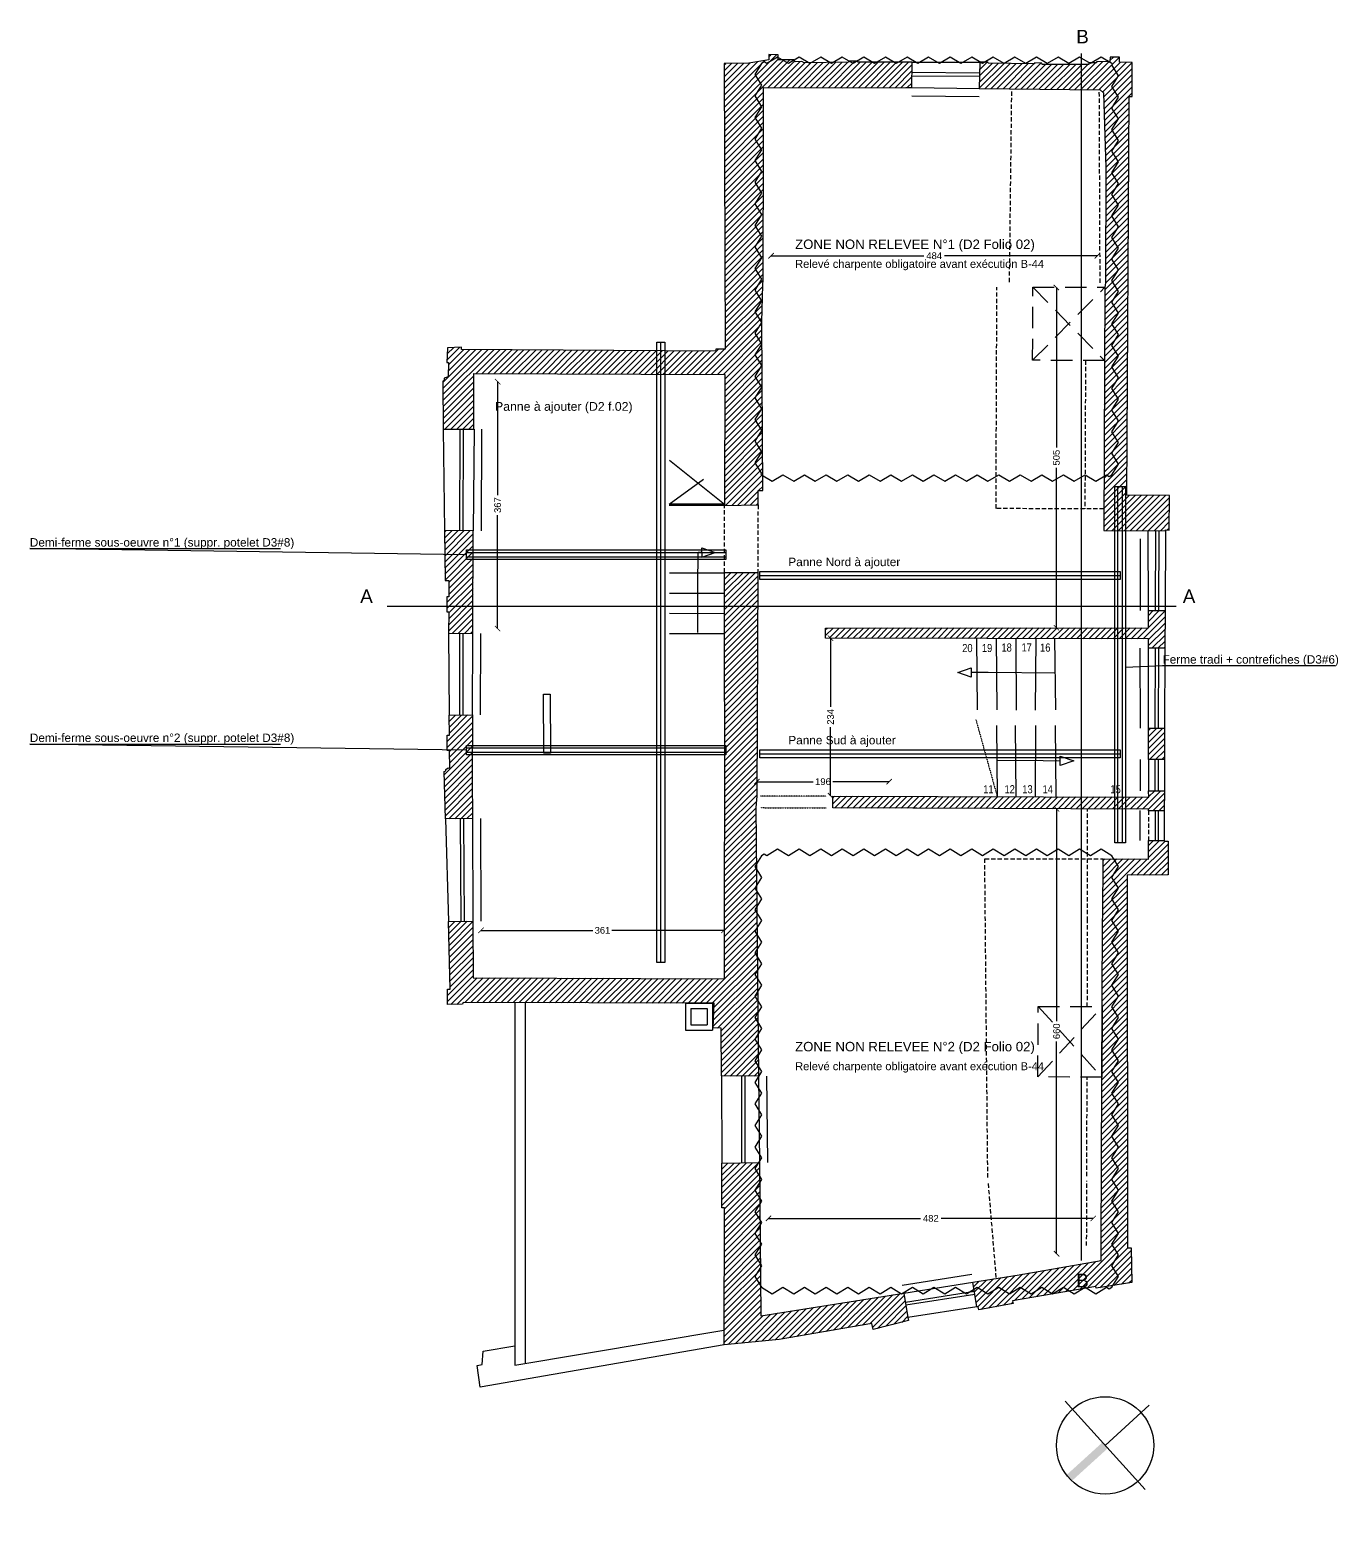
# Model space of a CAD drawing. Header units: centimetres. Extents: x 7920 to 12150, y 406 to 2780.
# Drawn here: x 7920 to 9860, y 406 to 2619 of the extents above; entities that cross this region are included whole.
import ezdxf

# ---------------------------------------------------------------- set-up
doc = ezdxf.new("R2010")
doc.units = ezdxf.units.CM
for name, pattern in [('CACHE', [9.525, 6.35, -3.175]), ('CACHE2', [0.1875, 0.125, -0.0625]), ('HIDDEN', [0.63, 0.28, -0.35])]:
    doc.linetypes.add(name, pattern=pattern)
for name, color, linetype in [('010_mur', 8, 'Continuous'), ('030_menuiserie', 9, 'Continuous'), ('070_trait-fin', 9, 'Continuous'), ('075_cotation', 9, 'Continuous'), ('STRUCT-FONDATIONS', 1, 'Continuous'), ('STRUCT-FRANGEMENTS', 1, 'Continuous'), ('STRUCT-HYP-D19', 6, 'Continuous'), ('STRUCT-RENFORTS', 5, 'Continuous')]:
    doc.layers.add(name, color=color, linetype=linetype)
doc.styles.add('ARIAL', font='arial.ttf')
doc.styles.add('clem', font='swissc.ttf')
doc.styles.get("Standard").update_dxf_attribs({"font": 'arial.ttf'})
doc.dimstyles.get("Standard").update_dxf_attribs({"dimtxt": 10, "dimasz": 8, "dimexe": 50, "dimexo": 20, "dimgap": 4, "dimtad": 1, "dimdec": 0, "dimrnd": 0.5, "dimzin": 9, "dimtxsty": 'Standard', "dimblk": 'ARCHTICK', "dimcen": 0, "dimse1": 1, "dimse2": 1, "dimclrd": 4, "dimclre": 4, "dimclrt": 4, "dimazin": 3, "dimtfac": 1, "dimtdec": 0, "dimtmove": 2, "dimatfit": 3, "dimldrblk": 'NONE', "dimlwd": -1})
pattern_1 = [(45, (-10039.3726, -1173.628), (-4.490128, 4.490128), [])]

# ---------------------------------------------------------------- blocks, each defined once
blk = doc.blocks.new('_ArchTick')
at = {"color": 0, "linetype": 'ByBlock', "const_width": 0.15}
blk.add_lwpolyline([(-0.5, -0.5), (0.5, 0.5)], dxfattribs=at)
blk = doc.blocks.new('*D132')
at = {"layer": '075_cotation', "color": 4, "transparency": 16777216}
for p, q in [((9442.5, 2236.8), (9442.5, 1999.6)), ((9442.5, 1732.2), (9442.5, 1969.4))]:
    blk.add_line(p, q, dxfattribs=at)
at = {"layer": 'Defpoints', "color": 0, "transparency": 16777216}
for p in [(9507.3, 2236.8), (9442.5, 1732.2), (9566.5, 1732.2)]:
    blk.add_point(p, dxfattribs=at)
at = {"layer": '075_cotation', "color": 4, "transparency": 16777216, "xscale": 8, "yscale": 8, "zscale": 8}
for p, rotation in [((9442.5, 2236.8), 90), ((9442.5, 1732.2), 270)]:
    blk.add_blockref('_ArchTick', p, dxfattribs=dict(at, rotation=rotation))
at = {"layer": '075_cotation', "color": 4, "transparency": 16777216, "insert": (9442.5, 1984.5), "char_height": 10, "attachment_point": 5, "rotation": 90, "style": 'ARIAL'}
blk.add_mtext('\\A1;505', dxfattribs=at)
blk = doc.blocks.new('_None')
blk = doc.blocks.new('*D134')
at = {"layer": '075_cotation', "color": 4, "transparency": 16777216}
for p, q in [((9107.6, 1716.8), (9107.6, 1615.1)), ((9107.6, 1483.1), (9107.6, 1584.9))]:
    blk.add_line(p, q, dxfattribs=at)
at = {"layer": 'Defpoints', "color": 0, "transparency": 16777216}
for p in [(9136.4, 1716.8), (9107.6, 1483.1), (9136.4, 1483.1)]:
    blk.add_point(p, dxfattribs=at)
at = {"layer": '075_cotation', "color": 4, "transparency": 16777216, "xscale": 8, "yscale": 8, "zscale": 8}
for p, rotation in [((9107.6, 1716.8), 90), ((9107.6, 1483.1), 270)]:
    blk.add_blockref('_ArchTick', p, dxfattribs=dict(at, rotation=rotation))
at = {"layer": '075_cotation', "color": 4, "transparency": 16777216, "insert": (9107.6, 1600), "char_height": 10, "attachment_point": 5, "rotation": 90, "style": 'ARIAL'}
blk.add_mtext('\\A1;234', dxfattribs=at)
blk = doc.blocks.new('*D126')
at = {"layer": '075_cotation', "color": 4, "transparency": 16777216}
for p, q in [((9442.8, 1463.5), (9442.8, 1148.7)), ((9442.8, 803.8), (9442.8, 1118.6))]:
    blk.add_line(p, q, dxfattribs=at)
at = {"layer": 'Defpoints', "color": 0, "transparency": 16777216}
for p in [(9527.7, 1463.5), (9442.8, 803.8), (9496.9, 803.8)]:
    blk.add_point(p, dxfattribs=at)
at = {"layer": '075_cotation', "color": 4, "transparency": 16777216, "xscale": 8, "yscale": 8, "zscale": 8}
for p, rotation in [((9442.8, 1463.5), 90), ((9442.8, 803.8), 270)]:
    blk.add_blockref('_ArchTick', p, dxfattribs=dict(at, rotation=rotation))
at = {"layer": '075_cotation', "color": 4, "transparency": 16777216, "insert": (9442.8, 1133.7), "char_height": 10, "attachment_point": 5, "rotation": 90, "style": 'ARIAL'}
blk.add_mtext('\\A1;660', dxfattribs=at)
blk = doc.blocks.new('*D127')
at = {"layer": '075_cotation', "color": 4, "transparency": 16777216}
for p, q in [((9015.5, 856.2), (9241.1, 856.2)), ((9497.1, 856.2), (9271.5, 856.2))]:
    blk.add_line(p, q, dxfattribs=at)
at = {"layer": 'Defpoints', "color": 0, "transparency": 16777216}
for p in [(9497.1, 856.2), (9497.1, 851.8), (9015.5, 793.6)]:
    blk.add_point(p, dxfattribs=at)
at = {"layer": '075_cotation', "color": 4, "transparency": 16777216, "xscale": 8, "yscale": 8, "zscale": 8, "rotation": 180}
blk.add_blockref('_ArchTick', (9015.5, 856.2), dxfattribs=at)
at = {"layer": '075_cotation', "color": 4, "transparency": 16777216, "xscale": 8, "yscale": 8, "zscale": 8}
blk.add_blockref('_ArchTick', (9497.1, 856.2), dxfattribs=at)
at = {"layer": '075_cotation', "color": 4, "transparency": 16777216, "insert": (9256.3, 856.2), "char_height": 10, "attachment_point": 5, "style": 'ARIAL'}
blk.add_mtext('\\A1;482', dxfattribs=at)
blk = doc.blocks.new('*D128')
at = {"layer": '075_cotation', "color": 4, "transparency": 16777216}
for p, q in [((8589.1, 1283.4), (8755.2, 1283.4)), ((8949.5, 1283.4), (8783.4, 1283.4))]:
    blk.add_line(p, q, dxfattribs=at)
at = {"layer": 'Defpoints', "color": 0, "transparency": 16777216}
for p in [(8589.1, 1296.9), (8949.5, 1283.4), (8949.5, 1214.6)]:
    blk.add_point(p, dxfattribs=at)
at = {"layer": '075_cotation', "color": 4, "transparency": 16777216, "xscale": 8, "yscale": 8, "zscale": 8, "rotation": 180}
blk.add_blockref('_ArchTick', (8589.1, 1283.4), dxfattribs=at)
at = {"layer": '075_cotation', "color": 4, "transparency": 16777216, "xscale": 8, "yscale": 8, "zscale": 8}
blk.add_blockref('_ArchTick', (8949.5, 1283.4), dxfattribs=at)
at = {"layer": '075_cotation', "color": 4, "transparency": 16777216, "insert": (8769.3, 1283.4), "char_height": 10, "attachment_point": 5, "style": 'ARIAL'}
blk.add_mtext('\\A1;361', dxfattribs=at)
blk = doc.blocks.new('*D86')
at = {"layer": '075_cotation', "color": 4, "transparency": 16777216}
for p, q in [((8613.8, 2097.2), (8613.8, 1929.1)), ((8613.8, 1730.9), (8613.8, 1899))]:
    blk.add_line(p, q, dxfattribs=at)
at = {"layer": 'Defpoints', "color": 0, "transparency": 16777216}
for p in [(8613.8, 2097.2), (8637.5, 2097.2), (8590.7, 1730.9)]:
    blk.add_point(p, dxfattribs=at)
at = {"layer": '075_cotation', "color": 4, "transparency": 16777216, "xscale": 8, "yscale": 8, "zscale": 8}
for p, rotation in [((8613.8, 2097.2), 90), ((8613.8, 1730.9), 270)]:
    blk.add_blockref('_ArchTick', p, dxfattribs=dict(at, rotation=rotation))
at = {"layer": '075_cotation', "color": 4, "transparency": 16777216, "insert": (8613.8, 1914.1), "char_height": 10, "attachment_point": 5, "rotation": 90, "style": 'ARIAL'}
blk.add_mtext('\\A1;367', dxfattribs=at)
blk = doc.blocks.new('FL')
at = {"linetype": 'Continuous'}
for p, q in [((-5.5, 7), (-25.5, 0)), ((-5.5, -7), (-25.5, 0)), ((-5.5, 0), (-5.5, 7)), ((-5.5, 0), (0, 0)), ((-5.5, 0), (-5.5, -7))]:
    blk.add_line(p, q, dxfattribs=at)
blk = doc.blocks.new('R+1 Projet')
at = {"layer": '010_mur'}
h = blk.add_hatch(dxfattribs=at)
h.set_pattern_fill('ANSI31', color=4, scale=2)
h.set_pattern_definition(pattern_1)
h.paths.add_polyline_path([(-914.4, 1359.3), (-820.2, 1359.7), (-814.8, 1359.7), (-811.3, 1359.7), (-811, 1397.4), (-891.5, 1397.5), (-891.4, 1398.8), (-905.1, 1398.7), (-905.2, 1397.3), (-971.2, 1396.3), (-974.6, 1398.3), (-983.9, 1398.1), (-986.3, 1401), (-1009.5, 1400.9), (-1009.5, 1408.4), (-1023.3, 1408.6), (-1023.4, 1400.8), (-1053.2, 1395.9), (-1089.6, 1395.7), (-1087.9, 972), (-1102.2, 971.7), (-1102.4, 968.7), (-1479.1, 971.3), (-1479.2, 974.7), (-1500.1, 974), (-1500.8, 952.1), (-1498.5, 952.1), (-1498.8, 930.9), (-1504.8, 928.8), (-1505.1, 925.2), (-1507.1, 924.2), (-1506.2, 853.3), (-1461.1, 853.1), (-1460.8, 935.8), (-1088.7, 934.3), (-1088.9, 740), (-1039.4, 740.8), (-1039.3, 762), (-1032.2, 762), (-1033.7, 1012.5), (-1032.5, 1067.3), (-1031.9, 1074.7), (-1031.1, 1281.7), (-1031.1, 1359.8)])
h = blk.add_hatch(dxfattribs=at)
h.set_pattern_fill('ANSI31', color=4, scale=2)
h.set_pattern_definition(pattern_1)
h.paths.add_polyline_path([(-1462.6, 550.3), (-1462.3, 560.3), (-1461.7, 702.6), (-1504.5, 702.8), (-1503.6, 628.7), (-1498.2, 628.9), (-1498, 604.5), (-1500.9, 604.3), (-1500.9, 582.4), (-1498, 582.2), (-1498.5, 550.4)])
h.paths.add_polyline_path([(-1495.8, 22.7), (-1498.6, 123.1), (-1462.3, 123.3), (-1461.9, 39.5), (-1089.1, 38), (-1088.7, 445.4), (-1089.1, 452.5), (-1089, 640.8), (-1039.8, 640.6), (-1041.1, 309), (-1042.5, 291.8), (-1038.6, -106.6), (-1093.8, -106.1), (-1094.2, -35.3), (-1105.8, -35), (-1104.2, 1.7), (-1476.7, 3), (-1477.7, 0.1), (-1500, 0), (-1499.8, 22.4)])
h.paths.add_polyline_path([(-823.3, -428.3), (-817, -464.6), (-816, -469), (-868.6, -482.1), (-870.5, -473.3), (-1008, -496.9), (-1089.6, -504.8), (-1089, -301.8), (-1092.9, -301.8), (-1093.2, -235.6), (-1037.3, -234.6), (-1035.1, -462)])
h.paths.add_polyline_path([(-928.4, 308.7), (-460, 307.5), (-460.1, 316.8), (-436.7, 316.9), (-436.8, 287.2), (-460.1, 287.3), (-460.1, 289.7), (-803.9, 291.1), (-810, 290.9), (-928.4, 291.3)])
h.paths.add_polyline_path([(-436.3, 409.6), (-436.5, 363.1), (-460.1, 363.1), (-460.2, 409.7)])
h.paths.add_polyline_path([(-460.3, 542.2), (-939.2, 543.3), (-939.1, 558.2), (-460.3, 558.6), (-460.3, 584), (-435.6, 584), (-435.8, 528.1), (-460.3, 528.2)])
h.paths.add_polyline_path([(-698.3, 1397.3), (-710.6, 1397.4), (-711.3, 1358.5), (-531.9, 1356.4), (-527, 1351.8), (-523.4, 1240.7), (-524.1, 1070.4), (-525.1, 1063.2), (-526.5, 702.7), (-435.1, 702.3), (-435.1, 703.8), (-429.6, 703.5), (-429.3, 754.8), (-492.4, 755.3), (-488.7, 1346.4), (-484.5, 1346.4), (-484.3, 1397.1), (-503.3, 1397.5), (-503.4, 1405.1), (-517.1, 1405), (-517.6, 1398.6), (-537.2, 1398.2), (-537.3, 1396.4), (-548.6, 1396.5), (-548.6, 1394.2), (-618, 1394), (-618.3, 1396.1), (-629.3, 1396.3), (-629.4, 1394.9), (-698.2, 1395.8)])
h.paths.add_polyline_path([(-1463.2, 335), (-1462.9, 275.5), (-1502.8, 275.4), (-1504.7, 345.4), (-1502.3, 346.5), (-1502.2, 348.3), (-1499.2, 350.7), (-1496.7, 350.6), (-1497.2, 376.5), (-1500.2, 376.6), (-1500.3, 399.1), (-1497, 399.3), (-1497.3, 428.9), (-1463.1, 429.3), (-1463.1, 427.4)])
h.paths.add_polyline_path([(-530.4, -354), (-528.5, 124.1), (-527.9, 131.5), (-527.5, 215.8), (-460.4, 215.6), (-460.3, 243.3), (-437, 243.2), (-437, 242.3), (-431.2, 242.2), (-431.2, 192.1), (-492, 191.6), (-491.6, -360.9), (-486.2, -360.9), (-485.1, -412.7), (-538, -421.1), (-538.6, -418.5), (-662, -439.5), (-661, -443.5), (-711.9, -453.2), (-713, -448.5), (-714.7, -448.7), (-720.8, -412), (-655.1, -401.6), (-530.5, -380)])
for points in [[(-914.4, 1359.3), (-820.2, 1359.7), (-814.8, 1359.7), (-811.3, 1359.7), (-811, 1397.4), (-891.5, 1397.5), (-891.4, 1398.8), (-905.1, 1398.7), (-905.2, 1397.3), (-971.2, 1396.3), (-974.6, 1398.3), (-983.9, 1398.1), (-986.3, 1401), (-1009.5, 1400.9), (-1009.5, 1408.4), (-1023.3, 1408.6), (-1023.4, 1400.8), (-1053.2, 1395.9), (-1089.6, 1395.7), (-1087.9, 972), (-1102.2, 971.7), (-1102.4, 968.7), (-1479.1, 971.3), (-1479.2, 974.7), (-1500.1, 974), (-1500.8, 952.1), (-1498.5, 952.1), (-1498.8, 930.9), (-1504.8, 928.8), (-1505.1, 925.2), (-1507.1, 924.2), (-1506.2, 853.3), (-1461.1, 853.1), (-1460.8, 935.8), (-1088.7, 934.3), (-1088.9, 740), (-1039.4, 740.8), (-1039.3, 762), (-1032.2, 762), (-1033.7, 1012.5), (-1032.5, 1067.3), (-1031.9, 1074.7), (-1031.1, 1281.7), (-1031.1, 1359.8), (-914.4, 1359.3)], [(-698.3, 1397.3), (-710.6, 1397.4), (-711.3, 1358.5), (-531.9, 1356.4), (-527, 1351.8), (-523.4, 1240.7), (-524.1, 1070.4), (-525.1, 1063.2), (-526.5, 702.7), (-435.1, 702.3), (-435.1, 703.8), (-429.6, 703.5), (-429.3, 754.8), (-492.4, 755.3), (-488.7, 1346.4), (-484.5, 1346.4), (-484.3, 1397.1), (-503.3, 1397.5), (-503.4, 1405.1), (-517.1, 1405), (-517.6, 1398.6), (-537.2, 1398.2), (-537.3, 1396.4), (-548.6, 1396.5), (-548.6, 1394.2), (-618, 1394), (-618.3, 1396.1), (-629.3, 1396.3), (-629.4, 1394.9), (-698.2, 1395.8), (-698.3, 1397.3)], [(-1495.8, 22.7), (-1498.6, 123.1), (-1462.3, 123.3), (-1461.9, 39.5), (-1089.1, 38), (-1088.7, 445.4), (-1089.1, 452.5), (-1089, 640.8), (-1039.8, 640.6), (-1041.1, 309), (-1042.5, 291.8), (-1038.6, -106.6), (-1093.8, -106.1), (-1094.2, -35.3), (-1105.8, -35), (-1104.2, 1.7), (-1476.7, 3), (-1477.7, 0.1), (-1500, 0), (-1499.8, 22.4), (-1495.8, 22.7)], [(-1463.2, 335), (-1462.9, 275.5), (-1502.8, 275.4), (-1504.7, 345.4), (-1502.3, 346.5), (-1502.2, 348.3), (-1499.2, 350.7), (-1496.7, 350.6), (-1497.2, 376.5), (-1500.2, 376.6), (-1500.3, 399.1), (-1497, 399.3), (-1497.3, 428.9), (-1463.1, 429.3), (-1463.1, 427.4), (-1463.2, 335)], [(-436.3, 409.6), (-436.5, 363.1), (-460.1, 363.1), (-460.2, 409.7), (-436.3, 409.6)], [(-928.4, 308.7), (-460, 307.5), (-460.1, 316.8), (-436.7, 316.9), (-436.8, 287.2), (-460.1, 287.3), (-460.1, 289.7), (-803.9, 291.1), (-810, 290.9), (-928.4, 291.3), (-928.4, 308.7)], [(-530.4, -354), (-528.5, 124.1), (-527.9, 131.5), (-527.5, 215.8), (-460.4, 215.6), (-460.3, 243.3), (-437, 243.2), (-437, 242.3), (-431.2, 242.2), (-431.2, 192.1), (-492, 191.6), (-491.6, -360.9), (-486.2, -360.9), (-485.1, -412.7), (-538, -421.1), (-538.6, -418.5), (-662, -439.5), (-661, -443.5), (-711.9, -453.2), (-713, -448.5), (-714.7, -448.7), (-720.8, -412), (-655.1, -401.6), (-530.5, -380), (-530.4, -354)]]:
    blk.add_lwpolyline(points, dxfattribs=at)
for points in [[(-1462.6, 550.3), (-1462.3, 560.3), (-1461.7, 702.6), (-1504.5, 702.8), (-1503.6, 628.7), (-1498.2, 628.9), (-1498, 604.5), (-1500.9, 604.3), (-1500.9, 582.4), (-1498, 582.2), (-1498.5, 550.4)], [(-460.3, 542.2), (-939.2, 543.3), (-939.1, 558.2), (-460.3, 558.6), (-460.3, 584), (-435.6, 584), (-435.8, 528.1), (-460.3, 528.2)], [(-823.3, -428.3), (-817, -464.6), (-816, -469), (-868.6, -482.1), (-870.5, -473.3), (-1008, -496.9), (-1089.6, -504.8), (-1089, -301.8), (-1092.9, -301.8), (-1093.2, -235.6), (-1037.3, -234.6), (-1035.1, -462)]]:
    blk.add_lwpolyline(points, close=True, dxfattribs=at)
at = {"layer": '030_menuiserie'}
for p, q in [((-811.1, 1382.4), (-710.9, 1381.8)), ((-811.1, 1377.4), (-711, 1376.8)), ((-1481.5, 853.2), (-1482.1, 702.7)), ((-1476.5, 853.2), (-1477.1, 702.7)), ((-449.8, 584), (-449.3, 702.3)), ((-444.8, 584), (-444.3, 702.3)), ((-1481.9, 429.2), (-1481.5, 550.3)), ((-1476.9, 429.1), (-1476.5, 550.3)), ((-450.4, 409.6), (-450, 528.1)), ((-445.4, 409.6), (-445, 528.1)), ((-450.6, 316.8), (-450.6, 363.1)), ((-445.6, 316.8), (-445.6, 363.1)), ((-1479.8, 123.2), (-1480.5, 275.4)), ((-1474.8, 123.2), (-1475.5, 275.5)), ((-450.5, 287.3), (-450.6, 243.3)), ((-445.7, 287.2), (-445.9, 243.2)), ((-529, -3.4), (-529.4, -107.9)), ((-1063.6, -235), (-1063.3, -106.4)), ((-1058.6, -235), (-1058.3, -106.5)), ((-820.8, -441.4), (-718.4, -425.5))]:
    blk.add_line(p, q, dxfattribs=at)
at = {"layer": '030_menuiserie', "linetype": 'CACHE', "ltscale": 5}
for p, q in [((-632.1, 955.3), (-631.7, 1063.6)), ((-525.5, 954.8), (-632.1, 955.3)), ((-624.3, -107.5), (-623.9, -3)), ((-623.9, -3), (-529, -3.4)), ((-529.4, -107.9), (-624.3, -107.5))]:
    blk.add_line(p, q, dxfattribs=at)
blk.add_lwpolyline([(-631.7, 1063.6), (-525.1, 1063.6)], dxfattribs=at)
at = {"layer": '070_trait-fin', "linetype": 'CACHE'}
for p, q in [((-666.4, 1071.3), (-663, 1357.9)), ((-532, 1070.4), (-533.2, 1356.4)), ((-686.4, 735.4), (-685.1, 1063.8)), ((-553.7, 955), (-554.6, 734.9)), ((-1089, 640.8), (-1088.9, 740)), ((-1039.4, 740.8), (-1039.8, 640.6)), ((-526.4, 734.8), (-686.4, 735.4)), ((-551, -3.3), (-550.6, 124.2)), ((-551.7, -254.7), (-551.3, -107.8)), ((-552, -357.8), (-551.7, -261.9)), ((-698.1, -265.8), (-686.4, -406.6))]:
    blk.add_line(p, q, dxfattribs=at)
at = {"layer": '070_trait-fin', "linetype": 'CACHE', "ltscale": 5}
for p, q in [((-631.7, 1063.6), (-525.5, 955)), ((-623.9, -3), (-529.4, -107.9))]:
    blk.add_line(p, q, dxfattribs=at)
at = {"layer": '070_trait-fin'}
for p, q in [((-1128.5, 633), (-1128.4, 658.4)), ((-1170.8, 640.2), (-1089, 640.3)), ((-1128.8, 551.4), (-1128.5, 633)), ((-1170.7, 610), (-1089, 609.9)), ((-1170.6, 580.1), (-1089, 580)), ((-1170.5, 550.1), (-1089.1, 550)), ((-714.1, 436.8), (-714.7, 542.8)), ((-684.9, 436.7), (-685.6, 542.7)), ((-656, 436.6), (-656.6, 542.6)), ((-627.8, 436.5), (-626.8, 542.6)), ((-597.8, 436.9), (-599.3, 542.5)), ((-697.9, 492), (-723.2, 492.2)), ((-598.5, 491.2), (-697.9, 492)), ((-656.4, 308), (-657.4, 413.7)), ((-627.9, 413.7), (-628.2, 307.9)), ((-598.9, 413.7), (-597.5, 307.8)), ((-685.7, 362.2), (-616.5, 361.6)), ((-616.5, 361.6), (-591.1, 361.4))]:
    blk.add_line(p, q, dxfattribs=at)
at = {"layer": '070_trait-fin', "linetype": 'CACHE2'}
for p, q in [((-1035.6, 291.8), (-938.4, 291.4)), ((-938.4, 308.7), (-1035.5, 309))]:
    blk.add_line(p, q, dxfattribs=at)
at = {"layer": '070_trait-fin', "color": 7, "linetype": 'CACHE', "true_color": 0xffffff}
blk.add_line((-460.1, 287.3), (-460.3, 243.3), dxfattribs=at)
at = {"layer": '070_trait-fin'}
for points in [[(-811, 1397.4), (-710.6, 1397.4)], [(-1506.2, 853.3), (-1504.5, 702.8)], [(-435.1, 702.3), (-435.6, 584)], [(-1498.5, 550.4), (-1497.3, 428.9)], [(-435.8, 528.1), (-436.3, 409.6)], [(-717.7, 492.2), (-723.2, 492.2), (-723.3, 485.2), (-743.2, 492.4), (-723.2, 499.2), (-723.2, 492.2)], [(-596.7, 361.5), (-591.1, 361.4), (-591.1, 368.4), (-571.1, 361.3), (-591.2, 354.4), (-591.1, 361.4)], [(-436.5, 363.1), (-436.7, 316.9)], [(-1502.8, 275.4), (-1498.6, 123.1)], [(-436.8, 287.2), (-437, 243.2)], [(-1093.8, -106.1), (-1093.2, -235.6)], [(-714.7, -448.7), (-817, -464.6)]]:
    blk.add_lwpolyline(points, dxfattribs=at)
at = {"layer": '070_trait-fin', "color": 7, "true_color": 0xffffff}
for points in [[(-811.3, 1359.7), (-711.3, 1358.5)], [(-1460.6, 853.1), (-1461.7, 702.6)], [(-460.4, 584), (-460.6, 702.4)], [(-1463.1, 429.3), (-1462.6, 550.3)], [(-460.2, 409.7), (-460.3, 528.2)], [(-460.1, 363.1), (-460.1, 316.8)], [(-1462.9, 275.5), (-1462.3, 123.3)], [(-1038.5, -106.6), (-1037.2, -234.6)], [(-823.3, -428.3), (-720.8, -412)]]:
    blk.add_lwpolyline(points, dxfattribs=at)
at = {"layer": '070_trait-fin', "linetype": 'CACHE', "ltscale": 5}
for points in [[(-632.1, 955.3), (-525.1, 1063.6)], [(-624.3, -107.5), (-529, -3.4)]]:
    blk.add_lwpolyline(points, dxfattribs=at)
at = {"layer": '070_trait-fin', "linetype": 'CACHE'}
for points in [[(-550.6, 124.2), (-550.6, 290.1)], [(-698.6, -256.9), (-703.1, 215.7), (-527.5, 215.7)]]:
    blk.add_lwpolyline(points, dxfattribs=at)
blk = doc.blocks.new('NORD')
for p, q in [((-149.9, 0), (149.9, 0)), ((0, 0), (0, -149.9))]:
    blk.add_line(p, q)
blk.add_circle((0, 0), 122.5)
blk.add_solid([(-10, 122.1), (10, 122.1), (-10, 0), (10, 0)])
blk = doc.blocks.new('*D342')
at = {"layer": '075_cotation', "color": 4, "transparency": 16777216}
for p, q in [((9019.4, 2283.9), (9246.1, 2283.9)), ((9503.3, 2283.9), (9276.6, 2283.9))]:
    blk.add_line(p, q, dxfattribs=at)
at = {"layer": 'Defpoints', "color": 0, "transparency": 16777216}
for p in [(9503.3, 2283.9), (9019.4, 2246.6), (9503.3, 2244.7)]:
    blk.add_point(p, dxfattribs=at)
at = {"layer": '075_cotation', "color": 4, "transparency": 16777216, "xscale": 8, "yscale": 8, "zscale": 8, "rotation": 180}
blk.add_blockref('_ArchTick', (9019.4, 2283.9), dxfattribs=at)
at = {"layer": '075_cotation', "color": 4, "transparency": 16777216, "xscale": 8, "yscale": 8, "zscale": 8}
blk.add_blockref('_ArchTick', (9503.3, 2283.9), dxfattribs=at)
at = {"layer": '075_cotation', "color": 4, "transparency": 16777216, "insert": (9261.3, 2283.9), "char_height": 10, "attachment_point": 5, "style": 'ARIAL'}
blk.add_mtext('\\A1;484', dxfattribs=at)
blk = doc.blocks.new('*D410')
at = {"layer": '075_cotation', "color": 4, "transparency": 16777216}
for p, q in [((8998.2, 1503.9), (9081.8, 1503.9)), ((9194.5, 1503.9), (9110.9, 1503.9))]:
    blk.add_line(p, q, dxfattribs=at)
at = {"layer": 'Defpoints', "color": 0, "transparency": 16777216}
for p in [(8998.2, 1503.9), (8998.2, 1482.6), (9194.5, 1482.1)]:
    blk.add_point(p, dxfattribs=at)
at = {"layer": '075_cotation', "color": 4, "transparency": 16777216, "xscale": 8, "yscale": 8, "zscale": 8, "rotation": 180}
blk.add_blockref('_ArchTick', (8998.2, 1503.9), dxfattribs=at)
at = {"layer": '075_cotation', "color": 4, "transparency": 16777216, "xscale": 8, "yscale": 8, "zscale": 8}
blk.add_blockref('_ArchTick', (9194.5, 1503.9), dxfattribs=at)
at = {"layer": '075_cotation', "color": 4, "transparency": 16777216, "insert": (9096.3, 1503.9), "char_height": 10, "attachment_point": 5, "style": 'ARIAL'}
blk.add_mtext('\\A1;196', dxfattribs=at)

msp = doc.modelspace()

# ---------------------------------------------------------------- linework, layer by layer
at = {"layer": '010_mur'}
for points in [[(8639.5, 638.3), (8949.5, 690.4)], [(8587.9, 605.9), (8583.3, 637.9), (8591.1, 639.6), (8592.3, 659.2), (8639.5, 667.2)], [(8949.8, 668.9), (8587.9, 605.9)], [(8639.5, 667.2), (8639.5, 638.3)]]:
    msp.add_lwpolyline(points, dxfattribs=at)
at = {"layer": '030_menuiserie'}
for points in [[(8950.5, 1915.6), (8868.4, 1915.6)], [(8950.5, 1913.6), (8868.4, 1913.6)], [(9321.6, 743.2), (9219.3, 727.3)]]:
    msp.add_lwpolyline(points, dxfattribs=at)
at = {"layer": '070_trait-fin'}
for p, q in [((8868.5, 1980.6), (8950.5, 1915.6)), ((8868.4, 1915.6), (8919, 1952.4)), ((8911, 1832), (8911, 1843.9)), ((8639.5, 1176.4), (8639.5, 638.3)), ((8654.5, 1176.3), (8654.5, 640.8)), ((8892.4, 1175.4), (8892.4, 1135.4)), ((8892.4, 1175.4), (8932.4, 1175.4)), ((8932.4, 1175.4), (8932.4, 1135.4)), ((8900.4, 1167.4), (8924.4, 1167.4)), ((8900.4, 1167.4), (8900.4, 1143.4)), ((8924.4, 1167.4), (8924.4, 1143.4)), ((8892.4, 1135.4), (8932.4, 1135.4)), ((8900.4, 1143.4), (8924.4, 1143.4))]:
    msp.add_line(p, q, dxfattribs=at)
for points in [[(9228.1, 2521.3), (9328.1, 2520.1)], [(8589.7, 1876.2), (8590.3, 2026.7)], [(9566.8, 1864.1), (9567, 1757.6)], [(8588.3, 1602.9), (8589, 1723.9)], [(9567.2, 1583.3), (9567, 1701.8)], [(9353.8, 1587.4), (9354.8, 1481.7)], [(9567.3, 1490.4), (9567.3, 1536.7)], [(9567, 1416.9), (9567, 1461)], [(8588.5, 1449.2), (8589.1, 1296.9)], [(9012.8, 1067.1), (9014, 939)], [(9213.9, 757.1), (9317, 773.5)]]:
    msp.add_lwpolyline(points, dxfattribs=at)
msp.add_lwpolyline([(8681.7, 1633.9), (8691.7, 1633.9), (8692.1, 1546.2), (8682.1, 1546.2)], close=True, dxfattribs=at)
at = {"layer": '070_trait-fin', "linetype": 'HIDDEN'}
msp.add_lwpolyline([(9323, 1596.2), (9354.8, 1481.7)], dxfattribs=at)
at = {"layer": 'STRUCT-FONDATIONS'}
for p, q in [((9480, 794), (9480, 2584)), ((8450, 1764), (9620, 1764))]:
    msp.add_line(p, q, dxfattribs=at)
at = {"layer": 'STRUCT-FRANGEMENTS'}
for p, q in [((9533.6, 1413.2), (9533.6, 1941.7)), ((9540.6, 1413.2), (9540.6, 1941.7)), ((8567.5, 1843.7), (8952.5, 1843.7)), ((8567.5, 1837.5), (8952.5, 1837.5)), ((8567.5, 1553.9), (8952.5, 1553.9)), ((8567.5, 1547.7), (8952.5, 1547.7))]:
    msp.add_line(p, q, dxfattribs=at)
for points in [[(9529.1, 1413.2), (9529.1, 1941.7), (9545.1, 1941.7), (9545.1, 1413.2), (9529.1, 1413.2)], [(8567.5, 1840.6), (7920, 1849.6), (8292, 1849.6)], [(8567.5, 1847.6), (8952.5, 1847.6), (8952.5, 1833.6), (8567.5, 1833.6), (8567.5, 1847.6)], [(9545, 1674), (9600, 1676), (9855.8, 1676)], [(8567.5, 1550.8), (7920, 1559.8), (8292, 1559.8)], [(8567.5, 1557.8), (8952.5, 1557.8), (8952.5, 1543.8), (8567.5, 1543.8), (8567.5, 1557.8)]]:
    msp.add_lwpolyline(points, dxfattribs=at)
at = {"layer": 'STRUCT-HYP-D19'}
for points in [[(9005, 2569), (8995.4, 2553), (9005, 2537)], [(9013, 2569), (9009, 2571.4), (9005, 2569)], [(9045, 2569), (9029, 2578.6), (9013, 2569)], [(9077, 2569), (9061, 2578.6), (9045, 2569)], [(9109, 2569), (9093, 2578.6), (9077, 2569)], [(9141, 2569), (9125, 2578.6), (9109, 2569)], [(9173, 2569), (9157, 2578.6), (9141, 2569)], [(9205, 2569), (9189, 2578.6), (9173, 2569)], [(9237, 2569), (9221, 2578.6), (9205, 2569)], [(9269, 2569), (9253, 2578.6), (9237, 2569)], [(9301, 2569), (9285, 2578.6), (9269, 2569)], [(9333, 2569), (9317, 2578.6), (9301, 2569)], [(9365, 2569), (9349, 2578.6), (9333, 2569)], [(9397, 2569), (9381, 2578.6), (9365, 2569)], [(9429, 2569), (9413, 2578.6), (9397, 2569)], [(9461, 2569), (9445, 2578.6), (9429, 2569)], [(9493, 2569), (9477, 2578.6), (9461, 2569)], [(9525, 2569), (9509, 2578.6), (9493, 2569)], [(9525, 2567), (9525.6, 2568), (9525, 2569)], [(9525, 2535), (9534.6, 2551), (9525, 2567)], [(9005, 2537), (8995.4, 2521), (9005, 2505)], [(9525, 2503), (9534.6, 2519), (9525, 2535)], [(9005, 2505), (8995.4, 2489), (9005, 2473)], [(9525, 2471), (9534.6, 2487), (9525, 2503)], [(9005, 2473), (8995.4, 2457), (9005, 2441)], [(9525, 2439), (9534.6, 2455), (9525, 2471)], [(9005, 2441), (8995.4, 2425), (9005, 2409)], [(9525, 2407), (9534.6, 2423), (9525, 2439)], [(9005, 2409), (8995.4, 2393), (9005, 2377)], [(9525, 2375), (9534.6, 2391), (9525, 2407)], [(9005, 2377), (8995.4, 2361), (9005, 2345)], [(9525, 2343), (9534.6, 2359), (9525, 2375)], [(9005, 2345), (8995.4, 2329), (9005, 2313)], [(9525, 2311), (9534.6, 2327), (9525, 2343)], [(9005, 2313), (8995.4, 2297), (9005, 2281)], [(9525, 2279), (9534.6, 2295), (9525, 2311)], [(9005, 2281), (8995.4, 2265), (9005, 2249)], [(9525, 2247), (9534.6, 2263), (9525, 2279)], [(9005, 2249), (8995.4, 2233), (9005, 2217)], [(9525, 2215), (9534.6, 2231), (9525, 2247)], [(9005, 2217), (8995.4, 2201), (9005, 2185)], [(9525, 2183), (9534.6, 2199), (9525, 2215)], [(9005, 2185), (8995.4, 2169), (9005, 2153)], [(9525, 2151), (9534.6, 2167), (9525, 2183)], [(9005, 2153), (8995.4, 2137), (9005, 2121)], [(9525, 2119), (9534.6, 2135), (9525, 2151)], [(9005, 2121), (8995.4, 2105), (9005, 2089)], [(9525, 2087), (9534.6, 2103), (9525, 2119)], [(9005, 2089), (8995.4, 2073), (9005, 2057)], [(9525, 2055), (9534.6, 2071), (9525, 2087)], [(9005, 2057), (8995.4, 2041), (9005, 2025)], [(9525, 2023), (9534.6, 2039), (9525, 2055)], [(9005, 2025), (8995.4, 2009), (9005, 1993)], [(9525, 1991), (9534.6, 2007), (9525, 2023)], [(9005, 1993), (8995.4, 1977), (9005, 1961)], [(9525, 1959), (9534.6, 1975), (9525, 1991)], [(9005, 1961), (9004.4, 1960), (9005, 1959)], [(9005, 1959), (9021, 1949.4), (9037, 1959)], [(9037, 1959), (9053, 1949.4), (9069, 1959)], [(9069, 1959), (9085, 1949.4), (9101, 1959)], [(9101, 1959), (9117, 1949.4), (9133, 1959)], [(9133, 1959), (9149, 1949.4), (9165, 1959)], [(9165, 1959), (9181, 1949.4), (9197, 1959)], [(9197, 1959), (9213, 1949.4), (9229, 1959)], [(9229, 1959), (9245, 1949.4), (9261, 1959)], [(9261, 1959), (9277, 1949.4), (9293, 1959)], [(9293, 1959), (9309, 1949.4), (9325, 1959)], [(9325, 1959), (9341, 1949.4), (9357, 1959)], [(9357, 1959), (9373, 1949.4), (9389, 1959)], [(9389, 1959), (9405, 1949.4), (9421, 1959)], [(9421, 1959), (9437, 1949.4), (9453, 1959)], [(9453, 1959), (9469, 1949.4), (9485, 1959)], [(9485, 1959), (9501, 1949.4), (9517, 1959)], [(9517, 1959), (9521, 1956.6), (9525, 1959)], [(9013, 1394), (9009, 1396.4), (9005, 1394)], [(9045, 1394), (9029, 1403.6), (9013, 1394)], [(9077, 1394), (9061, 1403.6), (9045, 1394)], [(9109, 1394), (9093, 1403.6), (9077, 1394)], [(9141, 1394), (9125, 1403.6), (9109, 1394)], [(9173, 1394), (9157, 1403.6), (9141, 1394)], [(9205, 1394), (9189, 1403.6), (9173, 1394)], [(9237, 1394), (9221, 1403.6), (9205, 1394)], [(9269, 1394), (9253, 1403.6), (9237, 1394)], [(9301, 1394), (9285, 1403.6), (9269, 1394)], [(9333, 1394), (9317, 1403.6), (9301, 1394)], [(9365, 1394), (9349, 1403.6), (9333, 1394)], [(9397, 1394), (9381, 1403.6), (9365, 1394)], [(9429, 1394), (9413, 1403.6), (9397, 1394)], [(9461, 1394), (9445, 1403.6), (9429, 1394)], [(9493, 1394), (9477, 1403.6), (9461, 1394)], [(9525, 1394), (9509, 1403.6), (9493, 1394)], [(9005, 1394), (8995.4, 1378), (9005, 1362)], [(9525, 1362), (9534.6, 1378), (9525, 1394)], [(9005, 1362), (8995.4, 1346), (9005, 1330)], [(9525, 1330), (9534.6, 1346), (9525, 1362)], [(9005, 1330), (8995.4, 1314), (9005, 1298)], [(9525, 1298), (9534.6, 1314), (9525, 1330)], [(9005, 1298), (8995.4, 1282), (9005, 1266)], [(9525, 1266), (9534.6, 1282), (9525, 1298)], [(9005, 1266), (8995.4, 1250), (9005, 1234)], [(9525, 1234), (9534.6, 1250), (9525, 1266)], [(9005, 1234), (8995.4, 1218), (9005, 1202)], [(9525, 1202), (9534.6, 1218), (9525, 1234)], [(9005, 1202), (8995.4, 1186), (9005, 1170)], [(9525, 1170), (9534.6, 1186), (9525, 1202)], [(9005, 1170), (8995.4, 1154), (9005, 1138)], [(9525, 1138), (9534.6, 1154), (9525, 1170)], [(9005, 1138), (8995.4, 1122), (9005, 1106)], [(9525, 1106), (9534.6, 1122), (9525, 1138)], [(9005, 1106), (8995.4, 1090), (9005, 1074)], [(9525, 1074), (9534.6, 1090), (9525, 1106)], [(9005, 1074), (8995.4, 1058), (9005, 1042)], [(9525, 1042), (9534.6, 1058), (9525, 1074)], [(9005, 1042), (8995.4, 1026), (9005, 1010)], [(9525, 1010), (9534.6, 1026), (9525, 1042)], [(9005, 1010), (8995.4, 994), (9005, 978)], [(9525, 978), (9534.6, 994), (9525, 1010)], [(9005, 978), (8995.4, 962), (9005, 946)], [(9525, 946), (9534.6, 962), (9525, 978)], [(9005, 946), (8995.4, 930), (9005, 914)], [(9525, 914), (9534.6, 930), (9525, 946)], [(9005, 914), (8995.4, 898), (9005, 882)], [(9525, 882), (9534.6, 898), (9525, 914)], [(9005, 882), (8995.4, 866), (9005, 850)], [(9525, 850), (9534.6, 866), (9525, 882)], [(9005, 850), (8995.4, 834), (9005, 818)], [(9525, 818), (9534.6, 834), (9525, 850)], [(9005, 818), (8995.4, 802), (9005, 786)], [(9525, 786), (9534.6, 802), (9525, 818)], [(9005, 786), (8995.4, 770), (9005, 754)], [(9525, 754), (9534.6, 770), (9525, 786)], [(9005, 754), (9021, 744.4), (9037, 754)], [(9037, 754), (9053, 744.4), (9069, 754)], [(9069, 754), (9085, 744.4), (9101, 754)], [(9101, 754), (9117, 744.4), (9133, 754)], [(9133, 754), (9149, 744.4), (9165, 754)], [(9165, 754), (9181, 744.4), (9197, 754)], [(9197, 754), (9213, 744.4), (9229, 754)], [(9229, 754), (9245, 744.4), (9261, 754)], [(9261, 754), (9277, 744.4), (9293, 754)], [(9293, 754), (9309, 744.4), (9325, 754)], [(9325, 754), (9341, 744.4), (9357, 754)], [(9357, 754), (9373, 744.4), (9389, 754)], [(9389, 754), (9405, 744.4), (9421, 754)], [(9421, 754), (9437, 744.4), (9453, 754)], [(9453, 754), (9469, 744.4), (9485, 754)], [(9485, 754), (9501, 744.4), (9517, 754)], [(9517, 754), (9521, 751.6), (9525, 754)]]:
    msp.add_lwpolyline(points, dxfattribs=at)
at = {"layer": 'STRUCT-RENFORTS'}
for p, q in [((8856, 1235.7), (8856, 2155.7)), ((9002.5, 1809.6), (9537.1, 1809.6)), ((9002.5, 1545.3), (9537.1, 1545.3))]:
    msp.add_line(p, q, dxfattribs=at)
for points in [[(8850, 1235.7), (8850, 2155.7), (8862, 2155.7), (8862, 1235.7), (8850, 1235.7)], [(9002.5, 1815.6), (9537.1, 1815.6), (9537.1, 1803.6), (9002.5, 1803.6), (9002.5, 1815.6)], [(9002.5, 1551.3), (9537.1, 1551.3), (9537.1, 1539.3), (9002.5, 1539.3), (9002.5, 1551.3)]]:
    msp.add_lwpolyline(points, dxfattribs=at)

# ---------------------------------------------------------------- block references
at = {"layer": '010_mur'}
msp.add_blockref('R+1 Projet', (10039.4, 1173.6), dxfattribs=at)
at = {"layer": '070_trait-fin', "rotation": 180}
msp.add_blockref('FL', (8911, 1843.9), dxfattribs=at)
at = {"layer": '070_trait-fin', "xscale": 0.5892211539267361, "yscale": 0.5892211539267361, "zscale": 0.5892211539267361, "rotation": 132.2354592550134}
msp.add_blockref('NORD', (9514.8, 519.6), dxfattribs=at)

# ---------------------------------------------------------------- texts
at = {"layer": '070_trait-fin', "style": 'clem'}
for s, p in [('20', (9302.9, 1696.1)), ('19', (9332.1, 1696.2)), ('18', (9361.1, 1696.9)), ('17', (9390.8, 1697.1)), ('16', (9418.4, 1696.8)), ('11', (9334, 1486.7)), ('12', (9365.6, 1486.7)), ('13', (9392, 1486.7)), ('14', (9422, 1486.7)), ('15', (9522.7, 1486.7))]:
    msp.add_text(s, height=12, dxfattribs=at).set_placement(p)
at = {"layer": 'STRUCT-FONDATIONS'}
for s, p in [('B', (9472, 2599)), ('A', (8410, 1769)), ('A', (9630, 1769)), ('B', (9472, 754))]:
    msp.add_text(s, height=20, dxfattribs=at).set_placement(p)
at = {"layer": 'STRUCT-FRANGEMENTS'}
for s, p in [('Demi-ferme sous-oeuvre n°1 (suppr. potelet D3#8)', (7920, 1852.6)), ('Ferme tradi + contrefiches (D3#6)', (9600, 1679)), ('Demi-ferme sous-oeuvre n°2 (suppr. potelet D3#8)', (7920, 1562.8))]:
    msp.add_text(s, height=12.5, dxfattribs=at).set_placement(p)
at = {"layer": 'STRUCT-HYP-D19'}
for s, height, p in [('ZONE NON RELEVEE N°1 (D2 Folio 02)', 14, (9055, 2294)), ('Relevé charpente obligatoire avant exécution B-44', 11.8, (9055, 2266)), ('ZONE NON RELEVEE N°2 (D2 Folio 02)', 14, (9055, 1104)), ('Relevé charpente obligatoire avant exécution B-44', 11.8, (9055, 1076))]:
    msp.add_text(s, height=height, dxfattribs=at).set_placement(p)
at = {"layer": 'STRUCT-RENFORTS'}
for s, height, p in [('Panne à ajouter (D2 f.02)', 13, (8610, 2054)), ('Panne Nord à ajouter', 12.5, (9045, 1823.6)), ('Panne Sud à ajouter', 12.5, (9045, 1559.3))]:
    msp.add_text(s, height=height, dxfattribs=at).set_placement(p)

# ---------------------------------------------------------------- dimensions: what is measured, and where the dimension line sits
at = {"layer": '075_cotation', "color": 4}
for base, p1, p2, picture, middle in [((9503.3, 2283.9), (9019.4, 2246.6), (9503.3, 2244.7), '*D342', (9261.3, 2283.9)), ((8998.2, 1503.9), (9194.5, 1482.1), (8998.2, 1482.6), '*D410', (9096.3, 1503.9)), ((8949.5, 1283.4), (8589.1, 1296.9), (8949.5, 1214.6), '*D128', (8769.3, 1283.4)), ((9497.1, 856.2), (9015.5, 793.6), (9497.1, 851.8), '*D127', (9256.3, 856.2))]:
    dim = msp.add_linear_dim(base=base, p1=p1, p2=p2, dimstyle='standard', override={"dimtxsty": 'ARIAL'}, dxfattribs=at)
    dim.commit()
    dim.dimension.update_dxf_attribs({"geometry": picture, "text_midpoint": middle})
for base, p1, p2, picture, middle in [((9442.5, 1732.2), (9507.3, 2236.8), (9566.5, 1732.2), '*D132', (9442.5, 1984.5)), ((8613.8, 2097.2), (8590.7, 1730.9), (8637.5, 2097.2), '*D86', (8613.8, 1914.1)), ((9107.6, 1483.1), (9136.4, 1716.8), (9136.4, 1483.1), '*D134', (9107.6, 1600)), ((9442.8, 803.8), (9527.7, 1463.5), (9496.9, 803.8), '*D126', (9442.8, 1133.7))]:
    dim = msp.add_linear_dim(base=base, p1=p1, p2=p2, angle=90, dimstyle='standard', override={"dimtxsty": 'ARIAL'}, dxfattribs=at)
    dim.commit()
    dim.dimension.update_dxf_attribs({"geometry": picture, "text_midpoint": middle})

doc.saveas('drawing.dxf')
